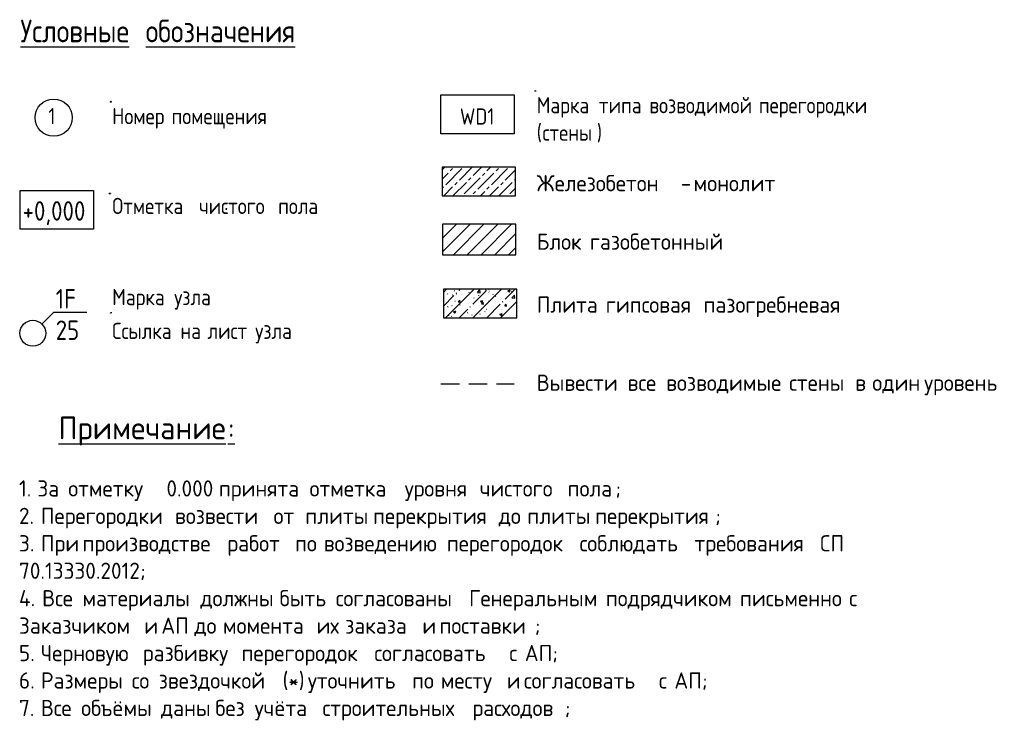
# Model space of a CAD drawing. Header units: millimetres. Extents: x 81368 to 286493, y -8553 to 29000.
# Drawn here: x 128178 to 138732, y -243 to 7327 of the extents above; entities that cross this region are included whole.
import ezdxf

# ---------------------------------------------------------------- set-up
doc = ezdxf.new("R2010")
doc.units = ezdxf.units.MM
doc.linetypes.add('ADSK_Штрих_ш2 п1', pattern=[300, 200, -100])
for name, color, linetype, lineweight in [('A-DETL', 7, 'Continuous', 9), ('A-DETL-2', 7, 'ADSK_Штрих_ш2 п1', 9), ('A-DETL-GENF', 7, 'Continuous', 9), ('G-ANNO-TEXT', 7, 'Continuous', 9)]:
    doc.layers.add(name, color=color, linetype=linetype, lineweight=lineweight)
for name, color, linetype, lineweight, true_color in [('A-DETL-GENF-3', 7, 'Continuous', 9, 0xe4eaf1), ('A-DETL-GENF-4', 9, 'Continuous', 9, 0x808080), ('A-DETL-GENF-5', 7, 'Continuous', 9, 0xc0c0c0), ('G-ANNO-TEXT-1', 7, 'Continuous', 9, 0x3c3c3c)]:
    doc.layers.add(name, color=color, linetype=linetype, lineweight=lineweight, true_color=true_color)
doc.styles.add('GOST Common_2', font='GOST_Common.ttf', dxfattribs={"height": 245})
doc.styles.add('GOST Common_3', font='GOST_Common.ttf', dxfattribs={"height": 175})
doc.styles.add('GOST Common_4', font='GOST_Common.ttf', dxfattribs={"width": 0.9, "height": 210})
doc.styles.add('GOST Common_5', font='GOST_Common.ttf', dxfattribs={"width": 0.9, "height": 175})
doc.styles.add('GOST Common_6', font='GOST_Common.ttf', dxfattribs={"width": 0.9, "height": 245})

msp = doc.modelspace()

# ---------------------------------------------------------------- hatches: boundary and pattern name
at = {"layer": 'A-DETL-GENF'}
h = msp.add_hatch(dxfattribs=at)
h.set_pattern_fill('FP_66', color=256, style=0, pattern_type=2)
h.set_pattern_definition([(45, (125555.614, 0), (98.99495, 197.9899), [245, -35, 35, -35])])
h.paths.add_polyline_path([(133536.4, 5423.3), (133536.4, 5731.7), (132743.9, 5731.7), (132743.9, 5423.3)])
at = {"layer": 'A-DETL-GENF-3'}
msp.add_hatch(color=256, dxfattribs=at).paths.add_polyline_path([(130418, 5279.5), (130418, 5284.5), (130405.3, 5284.5), (130405.3, 5279.5)])
at = {"layer": 'A-DETL-GENF-4'}
h = msp.add_hatch(dxfattribs=at)
h.set_pattern_fill('FP_67', color=256, style=0, pattern_type=2)
h.set_pattern_definition([(45, (125555.61, 0), (-74.2462, 74.2462), [])])
h.paths.add_polyline_path([(133540.8, 4786.5), (133540.8, 5115.7), (132748.3, 5115.7), (132748.3, 4786.5)])
at = {"layer": 'A-DETL-GENF-5'}
h = msp.add_hatch(dxfattribs=at)
h.set_pattern_fill('FP_68', color=256, style=0, pattern_type=2)
h.set_pattern_definition([(45, (125555.61, 0), (-148.4924, 148.4924), [210, -35, 7, -35]), (45, (125555.61, 148.4), (-148.4924, 148.4924), []), (50, (125555.61, 0), (251.0407, -21.9632), [26.25, -288.75]), (355, (125555.61, 0), (-48.5625, 263.267), [21, -231]), (100.451, (125576.53, -1.83), (202.48, 241.303), [22.309, -245.4]), (46.184, (125555.6, 70), (373.534, -57.933), [39.375, -433.125]), (96.636, (125586.74, 65.17), (327.13, 340.944), [33.464, -368.1]), (351.184, (125555.6, 70), (327.133, 340.94), [31.5, -346.5]), (21, (125590.61, 52.5), (208.917, -140.9164), [26.25, -288.75]), (326, (125590.61, 52.5), (85.161, 253.8024), [21, -231]), (71.451, (125608.02, 40.76), (294.079, 112.884), [22.309, -245.4]), (37.5, (125555.61, 0), (4.25595, 116.51285), [2.347, -225.853, 2.347, -232.153, -231.875]), (37.5, (125555.61, 0), (4.25595, 116.51285), [-462.7, 2.347, -229.528]), (7.5, (125555.61, 0), (92.0743, 138.0441), [2.347, -131.353, 2.347, -220.603, -88.375]), (7.5, (125555.61, 0), (92.0743, 138.0441), [-356.65, 2.347, -86.028]), (327.5, (125477.56, 0), (186.8379, -7.8942), [2.347, -85.153, 2.347, -270.653, -362.25]), (327.5, (125477.56, 0), (186.8379, -7.8942), [-360.5, 2.347, -359.903]), (317.5, (125442.56, 0), (204.1152, 35.0367), [2.347, -111.403, 2.347, -178.953, -257.25]), (317.5, (125442.56, 0), (204.1152, 35.0367), [-295.05, 2.347, -254.903])])
h.paths.add_polyline_path([(133549.5, 4105.8), (133549.5, 4414.3), (132757, 4414.3), (132757, 4105.8)])

# ---------------------------------------------------------------- linework, layer by layer
at = {"layer": 'A-DETL'}
for p, q in [((133745.5, 6557.9), (133756.5, 6557.9)), ((133745.5, 6553.8), (133745.5, 6557.9)), ((133756.5, 6553.8), (133745.5, 6553.8)), ((133756.5, 6557.9), (133756.5, 6553.8)), ((132730.3, 6513), (133522.8, 6513)), ((132730.3, 6091.3), (132730.3, 6513)), ((133522.8, 6513), (133522.8, 6091.3)), ((133522.8, 6091.3), (132730.3, 6091.3)), ((133536.4, 5731.7), (132743.9, 5731.7)), ((132743.9, 5731.7), (132743.9, 5423.3)), ((133536.4, 5423.3), (133536.4, 5731.7)), ((129145.4, 5452.4), (129159.2, 5452.4)), ((129145.4, 5446.9), (129145.4, 5452.4)), ((129145.4, 5446.9), (129159.2, 5446.9)), ((129159.2, 5452.4), (129159.2, 5446.9)), ((132743.9, 5423.3), (133536.4, 5423.3)), ((130418, 5284.5), (130405.3, 5284.5)), ((130405.3, 5284.5), (130405.3, 5279.5)), ((130405.3, 5279.5), (130418, 5279.5)), ((130418, 5279.5), (130418, 5284.5)), ((133540.8, 5115.7), (132748.3, 5115.7)), ((132748.3, 5115.7), (132748.3, 4786.5)), ((133540.8, 4786.5), (133540.8, 5115.7)), ((132748.3, 4786.5), (133540.8, 4786.5)), ((133549.5, 4414.3), (132757, 4414.3)), ((132757, 4414.3), (132757, 4105.8)), ((133549.5, 4105.8), (133549.5, 4414.3)), ((128545.4, 4162.9), (128420.3, 4037.9)), ((128905.4, 4162.9), (128545.4, 4162.9)), ((129162.9, 4159.3), (129166.5, 4162.9)), ((129166.5, 4162.9), (129174.9, 4162.9)), ((132757, 4105.8), (133549.5, 4105.8))]:
    msp.add_line(p, q, dxfattribs=at)
for centre, radius in [((128547, 6267.6), 200), ((129165.7, 6439.7), 5), ((129161.6, 4157.9), 1.85), ((128321.3, 3938.9), 140)]:
    msp.add_circle(centre, radius, dxfattribs=at)
at = {"layer": 'A-DETL-2'}
msp.add_line((132730.3, 3391.3), (133522.8, 3391.3), dxfattribs=at)
at = {"layer": 'G-ANNO-TEXT-1', "flags": 128}
msp.add_lwpolyline([(128183.3, 5479.9), (128977, 5479.9), (128977, 5062.7), (128183.3, 5062.7)], close=True, dxfattribs=at)

# ---------------------------------------------------------------- texts
at = {"layer": 'G-ANNO-TEXT', "attachment_point": 1}
for s, insert, char_height, width, style in [('\\LУсловные', (128187.4, 7325.6), 245, 1550.544, 'GOST Common_6'), ('\\L\\fGOST Common|b0|i0|c204|p34|;\\W.9;\\L ', (129466.7, 7325.6), 245, 90.911, 'GOST Common_6'), ('\\Lобозначения', (129541.7, 7325.6), 245, 2111.164, 'GOST Common_6'), ('Марка', (133765.1, 6489.6), 175, 747.493, 'GOST Common_5'), ('\\fGOST Common|b0|i0|c204|p34|;\\W.9; ', (134381.8, 6489.6), 175, 65.658, 'GOST Common_5'), ('\\fGOST Common|b0|i0|c204|p34|;\\W.9; ', (134927.7, 6489.6), 175, 65.658, 'GOST Common_5'), ('возводимой', (134981.9, 6489.6), 175, 1368.721, 'GOST Common_5'), ('\\fGOST Common|b0|i0|c204|p34|;\\W.9; ', (136111.2, 6489.6), 175, 65.658, 'GOST Common_5'), ('перегородки', (136165.4, 6489.6), 175, 1500.037, 'GOST Common_5'), ('\\fGOST Common|b0|i0|c204|p34|;\\W.9; ', (137403, 6489.6), 175, 65.658, 'GOST Common_5'), ('\\fGOST Common|b0|i0|c204|p34|;\\W.9;1', (128490, 6371.5), 175, 95.962, 'GOST Common_5'), ('Номер', (129178.5, 6371.5), 175, 712.139, 'GOST Common_5'), ('\\fGOST Common|b0|i0|c204|p34|;\\W.9; ', (129766.1, 6371.5), 175, 65.658, 'GOST Common_5'), ('\\fGOST Common|b0|i0|c204|p34|;\\W.9; ', (130891.2, 6371.5), 175, 65.658, 'GOST Common_5'), ('WD1', (132934.8, 6367.7), 175, 459.607, 'GOST Common_5'), ('типа', (134436, 6489.6), 175, 595.974, 'GOST Common_5'), ('помещения', (129820.3, 6371.5), 175, 1298.012, 'GOST Common_5'), ('\\fGOST Common|b0|i0|c204|p34|;\\W.9;(', (133765.1, 6193.3), 175, 75.759, 'GOST Common_5'), ('стены', (133827.6, 6193.3), 175, 712.139, 'GOST Common_5'), ('\\fGOST Common|b0|i0|c204|p34|;\\W.9;)', (134415.1, 6193.3), 175, 75.759, 'GOST Common_5'), ('Отметка', (129179.9, 5401.5), 175, 1070.734, 'GOST Common_5'), ('\\fGOST Common|b0|i0|c204|p34|;\\W.9; ', (130063.3, 5401.5), 175, 65.658, 'GOST Common_5'), ('\\fGOST Common|b0|i0|c204|p34|;\\W.9; ', (130917.6, 5401.5), 175, 65.658, 'GOST Common_5'), ('\\fGOST Common|b0|i0|c204|p34|;\\W.9; ', (131434.3, 5401.5), 175, 65.658, 'GOST Common_5'), ('чистого', (130117.5, 5401.5), 175, 969.721, 'GOST Common_5'), ('пола', (130971.8, 5401.5), 175, 560.62, 'GOST Common_5'), ('1F', (128568.8, 4416.3), 210, 282.835, 'GOST Common_4'), ('Марка', (129178.8, 4417.3), 175, 747.493, 'GOST Common_5'), ('\\fGOST Common|b0|i0|c204|p34|;\\W.9; ', (129795.5, 4417.3), 175, 65.658, 'GOST Common_5'), ('узла', (129849.7, 4417.3), 175, 550.519, 'GOST Common_5'), ('\\fGOST Common|b0|i0|c204|p34|;\\W.9; ', (130303.9, 4417.3), 175, 65.658, 'GOST Common_5'), ('25', (128568.8, 4077.1), 210, 323.24, 'GOST Common_4'), ('Ссылка', (129178.8, 4052.3), 175, 828.304, 'GOST Common_5'), ('\\fGOST Common|b0|i0|c204|p34|;\\W.9; ', (129862.2, 4052.3), 175, 65.658, 'GOST Common_5'), ('\\fGOST Common|b0|i0|c204|p34|;\\W.9; ', (130153.9, 4052.3), 175, 65.658, 'GOST Common_5'), ('\\fGOST Common|b0|i0|c204|p34|;\\W.9; ', (130670.6, 4052.3), 175, 65.658, 'GOST Common_5'), ('узла', (130724.8, 4052.3), 175, 550.519, 'GOST Common_5'), ('на', (129916.3, 4052.3), 175, 287.886, 'GOST Common_5'), ('лист', (130208, 4052.3), 175, 560.62, 'GOST Common_5')]:
    msp.add_mtext(s, dxfattribs=dict(at, insert=insert, char_height=char_height, width=width, style=style))
at = {"layer": 'G-ANNO-TEXT-1', "attachment_point": 1}
for s, insert, char_height, width, style in [('Железобетон', (133765.1, 5647.3), 175, 1756.497, 'GOST Common_3'), ('монолит', (135459.7, 5647.3), 175, 1116.751, 'GOST Common_3'), (' - ', (135214.3, 5647.3), 175, 297.426, 'GOST Common_3'), ('+0,000', (128211.3, 5365.5), 210, 888.911, 'GOST Common_4'), ('Блок', (133765.1, 5015.9), 175, 622.911, 'GOST Common_3'), ('\\fGOST Common|b0|i0|c204|p34|; ', (134279, 5015.9), 175, 72.954, 'GOST Common_3'), ('газобетонный', (134339.2, 5015.9), 175, 1879.957, 'GOST Common_3'), ('Плита', (133765.1, 4335.9), 175, 830.548, 'GOST Common_3'), ('\\fGOST Common|b0|i0|c204|p34|; ', (134450.3, 4335.9), 175, 72.954, 'GOST Common_3'), ('\\fGOST Common|b0|i0|c204|p34|; ', (135506, 4335.9), 175, 72.954, 'GOST Common_3'), ('пазогребневая', (135566.2, 4335.9), 175, 1992.193, 'GOST Common_3'), ('гипсовая', (134510.5, 4335.9), 175, 1206.54, 'GOST Common_3'), ('Вывести', (133765.1, 3492.3), 175, 1116.751, 'GOST Common_3'), ('\\fGOST Common|b0|i0|c204|p34|; ', (134686.5, 3492.3), 175, 72.954, 'GOST Common_3'), ('\\fGOST Common|b0|i0|c204|p34|; ', (135103.2, 3492.3), 175, 72.954, 'GOST Common_3'), ('\\fGOST Common|b0|i0|c204|p34|; ', (136432.1, 3492.3), 175, 72.954, 'GOST Common_3'), ('\\fGOST Common|b0|i0|c204|p34|; ', (137145.1, 3492.3), 175, 72.954, 'GOST Common_3'), ('\\fGOST Common|b0|i0|c204|p34|; ', (137330.3, 3492.3), 175, 72.954, 'GOST Common_3'), ('\\fGOST Common|b0|i0|c204|p34|; ', (137890.6, 3492.3), 175, 72.954, 'GOST Common_3'), ('все', (134746.7, 3492.3), 175, 432.11, 'GOST Common_3'), ('возводимые', (135163.4, 3492.3), 175, 1537.637, 'GOST Common_3'), ('стены', (136492.2, 3492.3), 175, 791.266, 'GOST Common_3'), ('\\fGOST Common|b0|i0|c204|p34|;в', (137205.3, 3492.3), 175, 151.519, 'GOST Common_3'), ('один', (137390.5, 3492.3), 175, 606.076, 'GOST Common_3'), ('уровень', (137950.8, 3492.3), 175, 1060.633, 'GOST Common_3'), ('\\LПримечание', (128598.1, 3038.8), 245, 2216.666, 'GOST Common_2'), ('\\L\\fGOST Common|b0|i0|c204|p34|;\\L:', (130427.1, 3038.8), 245, 89.789, 'GOST Common_2'), ('1. ', (128172.3, 2350.7), 175, 241.308, 'GOST Common_3'), ('За', (128371.4, 2350.7), 175, 331.097, 'GOST Common_3'), ('\\fGOST Common|b0|i0|c204|p34|; ', (128644.6, 2350.7), 175, 72.954, 'GOST Common_3'), (' 0.000 ', (129658.6, 2350.7), 175, 813.713, 'GOST Common_3'), ('\\fGOST Common|b0|i0|c204|p34|; ', (131251.4, 2350.7), 175, 72.954, 'GOST Common_3'), ('\\fGOST Common|b0|i0|c204|p34|; ', (132279.3, 2350.7), 175, 72.954, 'GOST Common_3'), ('\\fGOST Common|b0|i0|c204|p34|; ', (133089.6, 2350.7), 175, 72.954, 'GOST Common_3'), ('\\fGOST Common|b0|i0|c204|p34|; ', (134038.7, 2350.7), 175, 72.954, 'GOST Common_3'), ('отметку', (128704.7, 2350.7), 175, 1156.033, 'GOST Common_3'), ('принята', (130329.9, 2350.7), 175, 1116.751, 'GOST Common_3'), ('отметка', (131311.6, 2350.7), 175, 1172.869, 'GOST Common_3'), ('уровня', (132339.5, 2350.7), 175, 909.114, 'GOST Common_3'), ('чистого', (133149.7, 2350.7), 175, 1077.468, 'GOST Common_3'), ('пола', (134098.9, 2350.7), 175, 622.911, 'GOST Common_3'), ('\\fGOST Common|b0|i0|c204|p34|;;', (134612.9, 2350.7), 175, 72.954, 'GOST Common_3'), ('2. ', (128172.3, 2054.4), 175, 286.202, 'GOST Common_3'), ('Перегородки', (128408.4, 2054.4), 175, 1683.544, 'GOST Common_3'), ('\\fGOST Common|b0|i0|c204|p34|; ', (129797.5, 2054.4), 175, 72.954, 'GOST Common_3'), ('возвести', (129857.7, 2054.4), 175, 1217.763, 'GOST Common_3'), ('\\fGOST Common|b0|i0|c204|p34|; ', (130862.4, 2054.4), 175, 72.954, 'GOST Common_3'), ('\\fGOST Common|b0|i0|c204|p34|; ', (131205.1, 2054.4), 175, 72.954, 'GOST Common_3'), ('\\fGOST Common|b0|i0|c204|p34|; ', (131936.6, 2054.4), 175, 72.954, 'GOST Common_3'), ('\\fGOST Common|b0|i0|c204|p34|; ', (133293.3, 2054.4), 175, 72.954, 'GOST Common_3'), ('\\fGOST Common|b0|i0|c204|p34|; ', (133603.5, 2054.4), 175, 72.954, 'GOST Common_3'), ('\\fGOST Common|b0|i0|c204|p34|; ', (134335.1, 2054.4), 175, 72.954, 'GOST Common_3'), ('от', (130922.6, 2054.4), 175, 342.321, 'GOST Common_3'), ('плиты', (131265.2, 2054.4), 175, 813.713, 'GOST Common_3'), ('перекрытия', (131996.8, 2054.4), 175, 1571.307, 'GOST Common_3'), ('до', (133353.5, 2054.4), 175, 303.038, 'GOST Common_3'), ('плиты', (133663.7, 2054.4), 175, 813.713, 'GOST Common_3'), ('перекрытия', (134395.3, 2054.4), 175, 1571.307, 'GOST Common_3'), ('\\fGOST Common|b0|i0|c204|p34|;;', (135691.7, 2054.4), 175, 72.954, 'GOST Common_3'), ('3. ', (128172.3, 1758), 175, 286.202, 'GOST Common_3'), ('При', (128408.4, 1758), 175, 471.392, 'GOST Common_3'), ('\\fGOST Common|b0|i0|c204|p34|; ', (128797.3, 1758), 175, 72.954, 'GOST Common_3'), ('производстве', (128857.5, 1758), 175, 1823.839, 'GOST Common_3'), ('\\fGOST Common|b0|i0|c204|p34|; ', (130362.4, 1758), 175, 72.954, 'GOST Common_3'), ('работ', (130422.6, 1758), 175, 813.713, 'GOST Common_3'), ('\\fGOST Common|b0|i0|c204|p34|; ', (131093.9, 1758), 175, 72.954, 'GOST Common_3'), ('по', (131154.1, 1758), 175, 303.038, 'GOST Common_3'), ('\\fGOST Common|b0|i0|c204|p34|; ', (131404.2, 1758), 175, 72.954, 'GOST Common_3'), ('возведению', (131464.3, 1758), 175, 1537.637, 'GOST Common_3'), ('\\fGOST Common|b0|i0|c204|p34|; ', (132733, 1758), 175, 72.954, 'GOST Common_3'), ('перегородок', (132793.2, 1758), 175, 1666.708, 'GOST Common_3'), ('\\fGOST Common|b0|i0|c204|p34|; ', (134168.4, 1758), 175, 72.954, 'GOST Common_3'), ('соблюдать', (134228.6, 1758), 175, 1431.012, 'GOST Common_3'), ('\\fGOST Common|b0|i0|c204|p34|; ', (135409.3, 1758), 175, 72.954, 'GOST Common_3'), ('требования', (135469.5, 1758), 175, 1571.307, 'GOST Common_3'), ('\\fGOST Common|b0|i0|c204|p34|; ', (136765.9, 1758), 175, 72.954, 'GOST Common_3'), ('СП', (136826.1, 1758), 175, 319.873, 'GOST Common_3'), ('\\fGOST Common|b0|i0|c204|p34|; ', (137090.1, 1758), 175, 72.954, 'GOST Common_3'), ('70.13330.2012;', (128172.3, 1461.7), 175, 1773.333, 'GOST Common_3'), ('4. ', (128172.3, 1165.4), 175, 303.038, 'GOST Common_3'), ('Все', (128422.3, 1165.4), 175, 454.557, 'GOST Common_3'), ('\\fGOST Common|b0|i0|c204|p34|; ', (128797.3, 1165.4), 175, 72.954, 'GOST Common_3'), ('\\fGOST Common|b0|i0|c204|p34|; ', (130070.7, 1165.4), 175, 72.954, 'GOST Common_3'), ('\\fGOST Common|b0|i0|c204|p34|; ', (130927.2, 1165.4), 175, 72.954, 'GOST Common_3'), ('быть', (130987.4, 1165.4), 175, 662.194, 'GOST Common_3'), ('\\fGOST Common|b0|i0|c204|p34|; ', (131533.8, 1165.4), 175, 72.954, 'GOST Common_3'), ('\\fGOST Common|b0|i0|c204|p34|; ', (132973.8, 1165.4), 175, 72.954, 'GOST Common_3'), ('Генеральным', (133034, 1165.4), 175, 1717.215, 'GOST Common_3'), ('\\fGOST Common|b0|i0|c204|p34|; ', (134450.8, 1165.4), 175, 72.954, 'GOST Common_3'), ('\\fGOST Common|b0|i0|c204|p34|; ', (135900.1, 1165.4), 175, 72.954, 'GOST Common_3'), ('\\fGOST Common|b0|i0|c204|p34|; ', (137080.8, 1165.4), 175, 72.954, 'GOST Common_3'), ('\\fGOST Common|b0|i0|c204|p34|; ', (137247.5, 1165.4), 175, 72.954, 'GOST Common_3'), ('материалы', (128857.5, 1165.4), 175, 1470.295, 'GOST Common_3'), ('должны', (130130.8, 1165.4), 175, 965.232, 'GOST Common_3'), ('согласованы', (131594, 1165.4), 175, 1672.32, 'GOST Common_3'), ('подрядчиком', (134511, 1165.4), 175, 1683.544, 'GOST Common_3'), ('письменно', (135960.3, 1165.4), 175, 1358.059, 'GOST Common_3'), ('\\fGOST Common|b0|i0|c204|p34|;с', (137141, 1165.4), 175, 129.072, 'GOST Common_3'), ('Заказчиком', (128172.3, 869), 175, 1565.696, 'GOST Common_3'), ('\\fGOST Common|b0|i0|c204|p34|; ', (129464.1, 869), 175, 72.954, 'GOST Common_3'), ('\\fGOST Common|b0|i0|c204|p34|; ', (129649.3, 869), 175, 72.954, 'GOST Common_3'), ('АП', (129709.5, 869), 175, 359.156, 'GOST Common_3'), ('\\fGOST Common|b0|i0|c204|p34|; ', (130005.8, 869), 175, 72.954, 'GOST Common_3'), ('\\fGOST Common|b0|i0|c204|p34|; ', (130316.1, 869), 175, 72.954, 'GOST Common_3'), ('\\fGOST Common|b0|i0|c204|p34|; ', (131325.4, 869), 175, 72.954, 'GOST Common_3'), ('\\fGOST Common|b0|i0|c204|p34|; ', (131635.7, 869), 175, 72.954, 'GOST Common_3'), ('\\fGOST Common|b0|i0|c204|p34|; ', (132469.1, 869), 175, 72.954, 'GOST Common_3'), ('\\fGOST Common|b0|i0|c204|p34|; ', (132654.3, 869), 175, 72.954, 'GOST Common_3'), ('\\fGOST Common|b0|i0|c204|p34|;и', (129524.3, 869), 175, 151.519, 'GOST Common_3'), ('до', (130066, 869), 175, 303.038, 'GOST Common_3'), ('момента', (130376.2, 869), 175, 1150.422, 'GOST Common_3'), ('их', (131385.6, 869), 175, 303.038, 'GOST Common_3'), ('заказа', (131695.9, 869), 175, 937.173, 'GOST Common_3'), ('\\fGOST Common|b0|i0|c204|p34|;и', (132529.3, 869), 175, 151.519, 'GOST Common_3'), ('поставки', (132714.5, 869), 175, 1245.822, 'GOST Common_3'), ('\\fGOST Common|b0|i0|c204|p34|;;', (133742.4, 869), 175, 72.954, 'GOST Common_3'), ('5. ', (128172.3, 572.7), 175, 286.202, 'GOST Common_3'), ('Черновую', (128408.4, 572.7), 175, 1262.658, 'GOST Common_3'), ('\\fGOST Common|b0|i0|c204|p34|; ', (129450.2, 572.7), 175, 72.954, 'GOST Common_3'), ('разбивку', (129510.4, 572.7), 175, 1217.763, 'GOST Common_3'), ('\\fGOST Common|b0|i0|c204|p34|; ', (130515.2, 572.7), 175, 72.954, 'GOST Common_3'), ('\\fGOST Common|b0|i0|c204|p34|; ', (131950.5, 572.7), 175, 72.954, 'GOST Common_3'), ('\\fGOST Common|b0|i0|c204|p34|; ', (133409, 572.7), 175, 72.954, 'GOST Common_3'), ('\\fGOST Common|b0|i0|c204|p34|; ', (133575.7, 572.7), 175, 72.954, 'GOST Common_3'), ('АП', (133635.9, 572.7), 175, 359.156, 'GOST Common_3'), ('перегородок', (130575.3, 572.7), 175, 1666.708, 'GOST Common_3'), ('согласовать', (132010.7, 572.7), 175, 1694.767, 'GOST Common_3'), ('\\fGOST Common|b0|i0|c204|p34|;с', (133469.2, 572.7), 175, 129.072, 'GOST Common_3'), ('\\fGOST Common|b0|i0|c204|p34|;;', (133932.2, 572.7), 175, 72.954, 'GOST Common_3'), ('6. ', (128172.3, 276.4), 175, 286.202, 'GOST Common_3'), ('Размеры', (128408.4, 276.4), 175, 1116.751, 'GOST Common_3'), ('\\fGOST Common|b0|i0|c204|p34|; ', (129329.8, 276.4), 175, 72.954, 'GOST Common_3'), ('со', (129390, 276.4), 175, 280.591, 'GOST Common_3'), ('\\fGOST Common|b0|i0|c204|p34|; ', (129621.5, 276.4), 175, 72.954, 'GOST Common_3'), ('звездочкой', (129681.7, 276.4), 175, 1492.742, 'GOST Common_3'), (' (*) ', (130913.4, 276.4), 175, 460.169, 'GOST Common_3'), ('уточнить', (131293, 276.4), 175, 1290.717, 'GOST Common_3'), ('\\fGOST Common|b0|i0|c204|p34|; ', (132358, 276.4), 175, 72.954, 'GOST Common_3'), ('по', (132418.2, 276.4), 175, 303.038, 'GOST Common_3'), ('\\fGOST Common|b0|i0|c204|p34|; ', (132668.2, 276.4), 175, 72.954, 'GOST Common_3'), ('месту', (132728.4, 276.4), 175, 791.266, 'GOST Common_3'), ('\\fGOST Common|b0|i0|c204|p34|; ', (133381.3, 276.4), 175, 72.954, 'GOST Common_3'), ('\\fGOST Common|b0|i0|c204|p34|;и', (133441.4, 276.4), 175, 151.519, 'GOST Common_3'), ('\\fGOST Common|b0|i0|c204|p34|; ', (133566.5, 276.4), 175, 72.954, 'GOST Common_3'), ('согласовать', (133626.7, 276.4), 175, 1694.767, 'GOST Common_3'), ('\\fGOST Common|b0|i0|c204|p34|; ', (135025, 276.4), 175, 72.954, 'GOST Common_3'), ('\\fGOST Common|b0|i0|c204|p34|;с', (135085.2, 276.4), 175, 129.072, 'GOST Common_3'), ('\\fGOST Common|b0|i0|c204|p34|; ', (135191.7, 276.4), 175, 72.954, 'GOST Common_3'), ('АП', (135251.9, 276.4), 175, 359.156, 'GOST Common_3'), ('\\fGOST Common|b0|i0|c204|p34|;;', (135548.2, 276.4), 175, 72.954, 'GOST Common_3'), ('7. ', (128172.3, -20), 175, 286.202, 'GOST Common_3'), ('Все', (128408.4, -20), 175, 454.557, 'GOST Common_3'), ('\\fGOST Common|b0|i0|c204|p34|; ', (128783.5, -20), 175, 72.954, 'GOST Common_3'), ('объёмы', (128843.6, -20), 175, 970.844, 'GOST Common_3'), ('\\fGOST Common|b0|i0|c204|p34|; ', (129644.7, -20), 175, 72.954, 'GOST Common_3'), ('даны', (129704.9, -20), 175, 639.747, 'GOST Common_3'), ('\\fGOST Common|b0|i0|c204|p34|; ', (130232.7, -20), 175, 72.954, 'GOST Common_3'), ('без', (130292.9, -20), 175, 443.333, 'GOST Common_3'), ('\\fGOST Common|b0|i0|c204|p34|; ', (130658.7, -20), 175, 72.954, 'GOST Common_3'), ('учёта', (130718.9, -20), 175, 813.713, 'GOST Common_3'), ('\\fGOST Common|b0|i0|c204|p34|; ', (131390.3, -20), 175, 72.954, 'GOST Common_3'), ('строительных', (131450.5, -20), 175, 1891.181, 'GOST Common_3'), ('\\fGOST Common|b0|i0|c204|p34|; ', (133010.8, -20), 175, 72.954, 'GOST Common_3'), ('расходов', (133071, -20), 175, 1206.54, 'GOST Common_3'), ('\\fGOST Common|b0|i0|c204|p34|;;', (134066.5, -20), 175, 72.954, 'GOST Common_3')]:
    msp.add_mtext(s, dxfattribs=dict(at, insert=insert, char_height=char_height, width=width, style=style))

doc.saveas('drawing.dxf')
